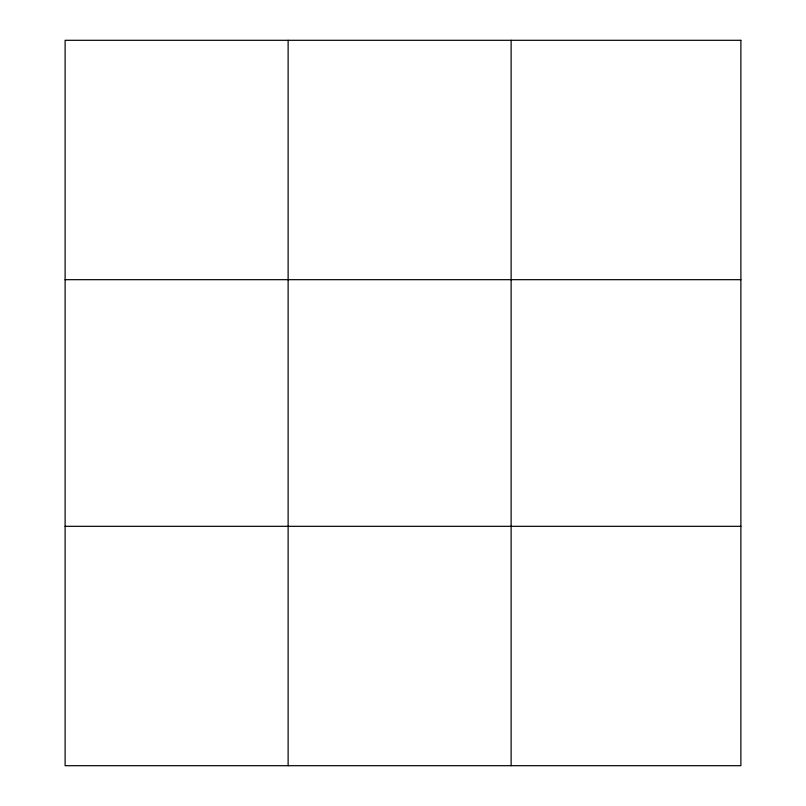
<?xml version="1.0" encoding="UTF-8"?>
<svg xmlns="http://www.w3.org/2000/svg" width="806" height="806" viewBox="0 0 806 806"><rect width="100%" height="100%" fill="white"/><g stroke="black" fill="none" stroke-linecap="round" stroke-linejoin="round"><path stroke-width="1.21" d="M288.125 765.7L288.125 40.3M511.125 765.7L511.125 40.3M65.115 279.682L740.885 279.682M65.115 526.318L740.885 526.318M740.885 40.3L740.885 765.7L65.115 765.7L65.115 40.3L740.885 40.3"/></g></svg>
